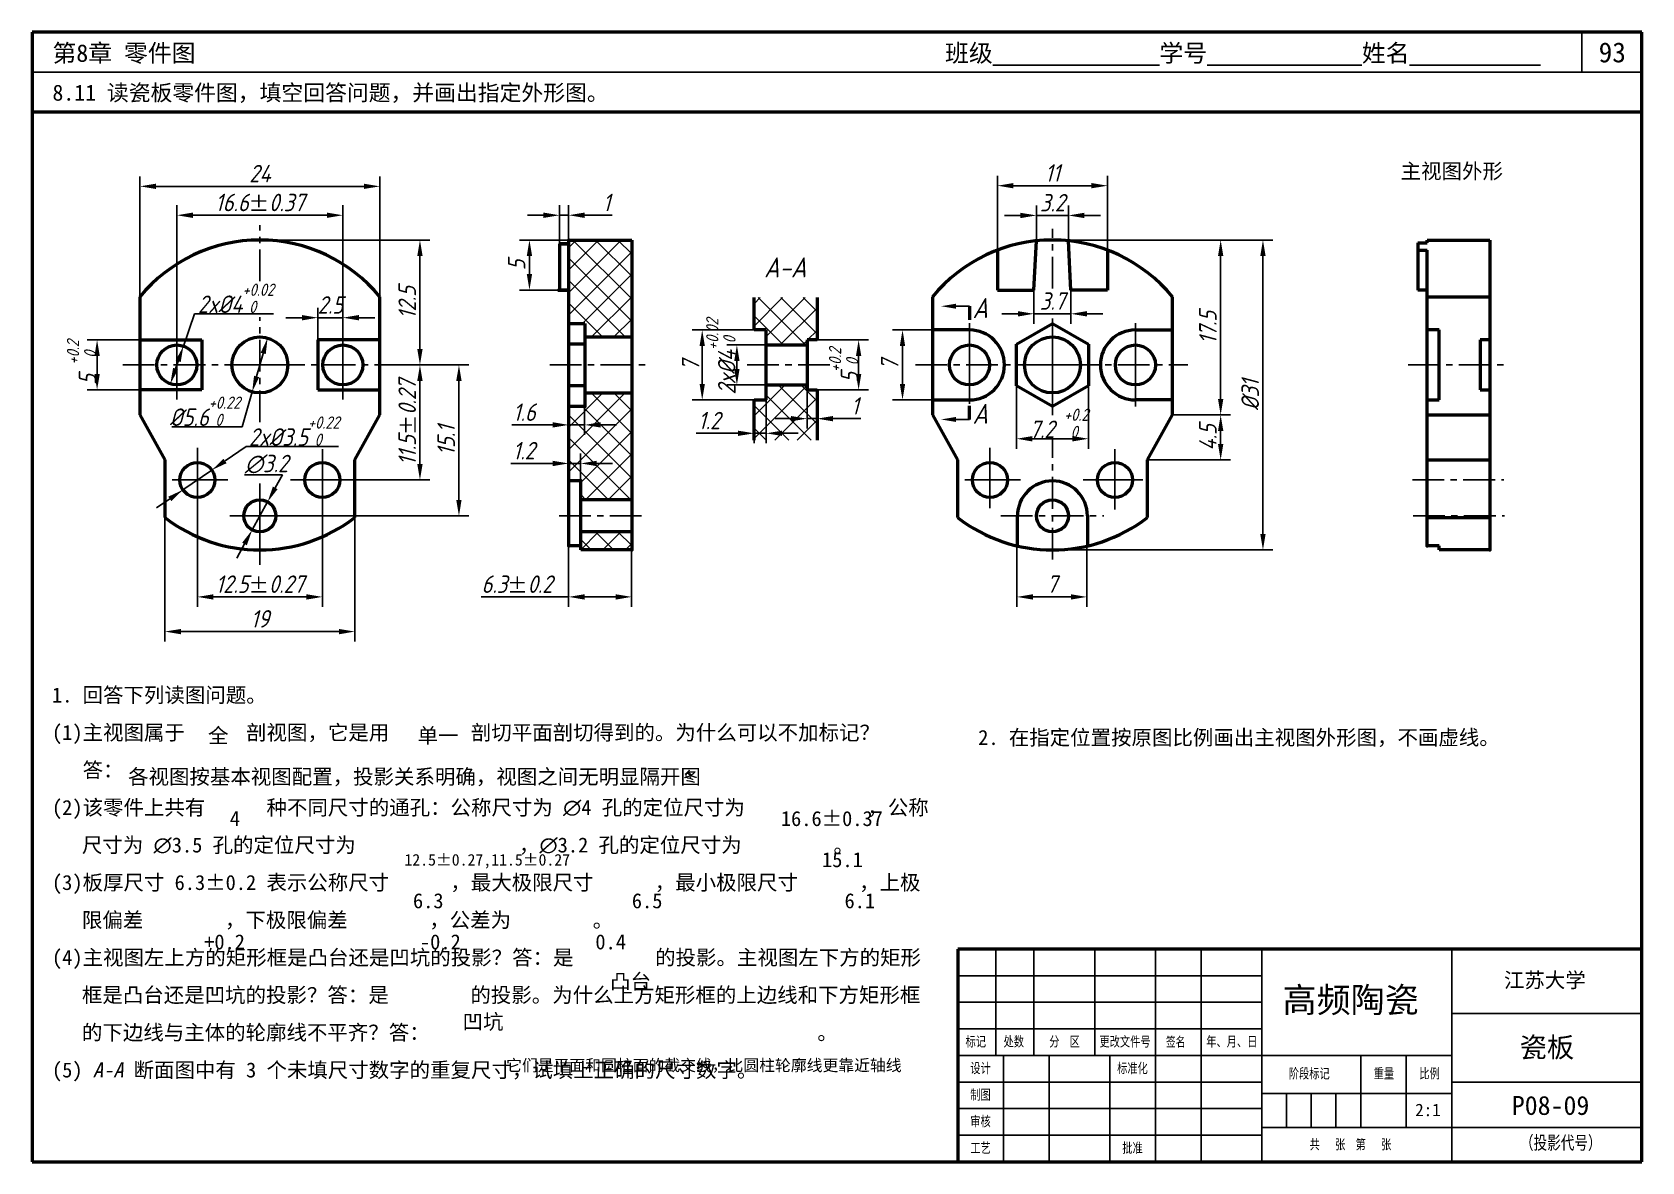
# Model space of a CAD drawing. Header units: millimetres. Extents: x 0 to 322, y 0 to 226.
import ezdxf

# ---------------------------------------------------------------- set-up
doc = ezdxf.new("R2010")
doc.units = ezdxf.units.MM
doc.header["$LTSCALE"] = 0.2
doc.linetypes.add('CENTER', pattern=[50.8, 31.75, -6.35, 6.35, -6.35])
for name, color, linetype in [('尺寸层', 7, 'Continuous'), ('点画线层', 7, 'CENTER'), ('答案', 1, 'Continuous'), ('细实线层', 7, 'Continuous')]:
    doc.layers.add(name, color=color, linetype=linetype)
doc.layers.add('粗实线层', color=7, linetype='Continuous', lineweight=50)
doc.styles.get("Standard").update_dxf_attribs({"font": 'gbeitc.shx', "height": 3.5, "bigfont": 'gbcbig.shx'})
doc.styles.add('宋体', font='SimSun.ttf', dxfattribs={"height": 3.5})
doc.dimstyles.new('ISO-25', dxfattribs={"dimtxt": 3.5, "dimasz": 3.2, "dimexe": 2, "dimexo": 0, "dimgap": 0.8, "dimtad": 1, "dimdsep": 46, "dimtxsty": 'Standard', "dimcen": 0, "dimclrd": 256, "dimclre": 256, "dimclrt": 256, "dimadec": 0, "dimazin": 0, "dimtfac": 1, "dimtmove": 0, "dimatfit": 3, "dimfxl": 0, "dimlwd": -1, "dimlwe": -1, "dimarcsym": 0})
doc.dimstyles.new('ISO-25$3', dxfattribs={"dimtxt": 3.5, "dimasz": 3.2, "dimexe": 2, "dimexo": 0, "dimgap": 0.8, "dimtad": 1, "dimtoh": 1, "dimdsep": 46, "dimtxsty": 'Standard', "dimcen": 0, "dimclrd": 256, "dimclre": 256, "dimclrt": 256, "dimadec": 0, "dimazin": 0, "dimtfac": 1, "dimtmove": 0, "dimatfit": 2, "dimfxl": 0, "dimlwd": -1, "dimlwe": -1, "dimarcsym": 0})

# ---------------------------------------------------------------- blocks, each defined once
blk = doc.blocks.new('*D1')
at = {"transparency": 16777216}
for p, q in [((196.99, 123.44), (196.99, 111.02)), ((210.99, 123.44), (210.99, 111.02)), ((200.19, 113.02), (207.79, 113.02))]:
    blk.add_line(p, q, dxfattribs=at)
for points in [[(200.19, 113.55), (200.19, 112.48), (196.99, 113.02)], [(207.79, 113.55), (207.79, 112.48), (210.99, 113.02)]]:
    blk.add_solid(points, dxfattribs=at)
at = {"layer": 'Defpoints', "color": 0, "transparency": 16777216}
for p in [(196.99, 123.44), (210.99, 123.44), (210.99, 113.02)]:
    blk.add_point(p, dxfattribs=at)
at = {"transparency": 16777216, "insert": (203.99, 115.57), "char_height": 3.5, "attachment_point": 5}
blk.add_mtext('7', dxfattribs=at)
blk = doc.blocks.new('*D2')
at = {"transparency": 16777216}
for p, q in [((196.9, 155.26), (196.9, 142.66)), ((211.3, 155.26), (211.3, 142.66)), ((200.1, 144.66), (208.1, 144.66))]:
    blk.add_line(p, q, dxfattribs=at)
for points in [[(200.1, 145.19), (200.1, 144.12), (196.9, 144.66)], [(208.1, 145.19), (208.1, 144.12), (211.3, 144.66)]]:
    blk.add_solid(points, dxfattribs=at)
at = {"layer": 'Defpoints', "color": 0, "transparency": 16777216}
for p in [(196.9, 155.26), (211.3, 155.26), (211.3, 144.66)]:
    blk.add_point(p, dxfattribs=at)
at = {"transparency": 16777216, "insert": (205.4, 147.75), "char_height": 3.5, "attachment_point": 5}
blk.add_mtext('7.2 {\\H0.7x;\\S+0.2^  0;}', dxfattribs=at)
blk = doc.blocks.new('*D3')
at = {"transparency": 16777216}
for p, q in [((200.4, 174.42), (200.4, 167.66)), ((207.8, 174.42), (207.8, 167.66)), ((197.2, 169.66), (194, 169.66)), ((200.4, 169.66), (207.8, 169.66)), ((211, 169.66), (214.2, 169.66))]:
    blk.add_line(p, q, dxfattribs=at)
for points in [[(197.2, 170.19), (197.2, 169.12), (200.4, 169.66)], [(211, 170.19), (211, 169.12), (207.8, 169.66)]]:
    blk.add_solid(points, dxfattribs=at)
at = {"layer": 'Defpoints', "color": 0, "transparency": 16777216}
for p in [(200.4, 174.42), (207.8, 174.42), (207.8, 169.66)]:
    blk.add_point(p, dxfattribs=at)
at = {"transparency": 16777216, "insert": (204.1, 172.21), "char_height": 3.5, "attachment_point": 5}
blk.add_mtext('3.7', dxfattribs=at)
blk = doc.blocks.new('*D4')
at = {"transparency": 16777216}
for p, q in [((193.1, 182.4), (193.1, 197.29)), ((215.1, 182.4), (215.1, 197.29)), ((196.3, 195.29), (211.9, 195.29))]:
    blk.add_line(p, q, dxfattribs=at)
for points in [[(196.3, 195.82), (196.3, 194.76), (193.1, 195.29)], [(211.9, 195.82), (211.9, 194.76), (215.1, 195.29)]]:
    blk.add_solid(points, dxfattribs=at)
at = {"layer": 'Defpoints', "color": 0, "transparency": 16777216}
for p in [(215.1, 195.29), (193.1, 182.4), (215.1, 182.4)]:
    blk.add_point(p, dxfattribs=at)
at = {"transparency": 16777216, "insert": (204.1, 197.84), "char_height": 3.5, "attachment_point": 5}
blk.add_mtext('11', dxfattribs=at)
blk = doc.blocks.new('*D5')
at = {"transparency": 16777216}
for p, q in [((26.55, 128.92), (26.55, 104.08)), ((64.55, 128.92), (64.55, 104.08)), ((29.75, 106.08), (61.35, 106.08))]:
    blk.add_line(p, q, dxfattribs=at)
for points in [[(29.75, 106.61), (29.75, 105.54), (26.55, 106.08)], [(61.35, 106.61), (61.35, 105.54), (64.55, 106.08)]]:
    blk.add_solid(points, dxfattribs=at)
at = {"layer": 'Defpoints', "color": 0, "transparency": 16777216}
for p in [(26.55, 128.92), (64.55, 128.92), (64.55, 106.08)]:
    blk.add_point(p, dxfattribs=at)
at = {"transparency": 16777216, "insert": (45.55, 108.63), "char_height": 3.5, "attachment_point": 5}
blk.add_mtext('19', dxfattribs=at)
blk = doc.blocks.new('*D6')
at = {"transparency": 16777216}
for p, q in [((33.05, 130.75), (33.05, 111.02)), ((58.05, 130.49), (58.05, 111.02)), ((36.25, 113.02), (54.85, 113.02))]:
    blk.add_line(p, q, dxfattribs=at)
for points in [[(36.25, 113.55), (36.25, 112.48), (33.05, 113.02)], [(54.85, 113.55), (54.85, 112.48), (58.05, 113.02)]]:
    blk.add_solid(points, dxfattribs=at)
at = {"layer": 'Defpoints', "color": 0, "transparency": 16777216}
for p in [(33.05, 130.75), (58.05, 130.49), (58.05, 113.02)]:
    blk.add_point(p, dxfattribs=at)
at = {"transparency": 16777216, "insert": (45.55, 115.57), "char_height": 3.5, "attachment_point": 5}
blk.add_mtext('12.5{\\Ftxt|c134;\\H0.85714x;%%P}0.27', dxfattribs=at)
blk = doc.blocks.new('*D7')
at = {"transparency": 16777216}
for p, q in [((21.55, 172.34), (21.55, 197.16)), ((69.55, 172.34), (69.55, 197.16)), ((24.75, 195.16), (66.35, 195.16))]:
    blk.add_line(p, q, dxfattribs=at)
for points in [[(24.75, 195.69), (24.75, 194.63), (21.55, 195.16)], [(66.35, 195.69), (66.35, 194.63), (69.55, 195.16)]]:
    blk.add_solid(points, dxfattribs=at)
at = {"layer": 'Defpoints', "color": 0, "transparency": 16777216}
for p in [(69.55, 195.16), (21.55, 172.34), (69.55, 172.34)]:
    blk.add_point(p, dxfattribs=at)
at = {"transparency": 16777216, "insert": (45.55, 197.71), "char_height": 3.5, "attachment_point": 5}
blk.add_mtext('24', dxfattribs=at)
blk = doc.blocks.new('*D8')
at = {"transparency": 16777216}
for p, q in [((28.95, 166.7), (28.95, 191.38)), ((62.15, 166.7), (62.15, 191.38)), ((32.15, 189.38), (58.95, 189.38))]:
    blk.add_line(p, q, dxfattribs=at)
for points in [[(32.15, 189.91), (32.15, 188.84), (28.95, 189.38)], [(58.95, 189.91), (58.95, 188.84), (62.15, 189.38)]]:
    blk.add_solid(points, dxfattribs=at)
at = {"layer": 'Defpoints', "color": 0, "transparency": 16777216}
for p in [(62.15, 189.38), (28.95, 166.7), (62.15, 166.7)]:
    blk.add_point(p, dxfattribs=at)
at = {"transparency": 16777216, "insert": (45.55, 191.93), "char_height": 3.5, "attachment_point": 5}
blk.add_mtext('16.6{\\Ftxt|c134;\\H0.85714x;%%P}0.37', dxfattribs=at)
blk = doc.blocks.new('*D9')
at = {"layer": 'Defpoints', "color": 0, "transparency": 16777216}
for p in [(45.55, 184.42), (77.57, 184.42), (72.61, 159.42)]:
    blk.add_point(p, dxfattribs=at)
at = {"layer": '尺寸层', "transparency": 16777216}
for p, q in [((45.55, 184.42), (79.57, 184.42)), ((77.57, 162.62), (77.57, 181.22)), ((72.61, 159.42), (79.57, 159.42))]:
    blk.add_line(p, q, dxfattribs=at)
for points in [[(77.03, 181.22), (78.1, 181.22), (77.57, 184.42)], [(77.03, 162.62), (78.1, 162.62), (77.57, 159.42)]]:
    blk.add_solid(points, dxfattribs=at)
at = {"layer": '尺寸层', "transparency": 16777216, "insert": (75.02, 171.92), "char_height": 3.5, "attachment_point": 5, "rotation": 90}
blk.add_mtext('12.5', dxfattribs=at)
blk = doc.blocks.new('*D10')
at = {"layer": 'Defpoints', "color": 0, "transparency": 16777216}
for p in [(72.61, 159.42), (63.64, 136.42), (77.57, 136.42)]:
    blk.add_point(p, dxfattribs=at)
at = {"layer": '尺寸层', "transparency": 16777216}
for p, q in [((72.61, 159.42), (79.57, 159.42)), ((77.57, 156.22), (77.57, 139.62)), ((63.64, 136.42), (79.57, 136.42))]:
    blk.add_line(p, q, dxfattribs=at)
for points in [[(77.03, 156.22), (78.1, 156.22), (77.57, 159.42)], [(77.03, 139.62), (78.1, 139.62), (77.57, 136.42)]]:
    blk.add_solid(points, dxfattribs=at)
at = {"layer": '尺寸层', "transparency": 16777216, "insert": (75.02, 147.92), "char_height": 3.5, "attachment_point": 5, "rotation": 90}
blk.add_mtext('11.5{\\Ftxt|c134;\\H0.85714x;%%P}0.27', dxfattribs=at)
blk = doc.blocks.new('*D11')
at = {"layer": 'Defpoints', "color": 0, "transparency": 16777216}
for p in [(72.61, 159.42), (52.12, 129.22), (85.37, 129.22)]:
    blk.add_point(p, dxfattribs=at)
at = {"layer": '尺寸层', "transparency": 16777216}
for p, q in [((72.61, 159.42), (87.37, 159.42)), ((85.37, 156.22), (85.37, 132.42)), ((52.12, 129.22), (87.37, 129.22))]:
    blk.add_line(p, q, dxfattribs=at)
for points in [[(84.83, 156.22), (85.9, 156.22), (85.37, 159.42)], [(84.83, 132.42), (85.9, 132.42), (85.37, 129.22)]]:
    blk.add_solid(points, dxfattribs=at)
at = {"layer": '尺寸层', "transparency": 16777216, "insert": (82.82, 144.32), "char_height": 3.5, "attachment_point": 5, "rotation": 90}
blk.add_mtext('15.1', dxfattribs=at)
blk = doc.blocks.new('*D12')
at = {"layer": 'Defpoints', "color": 0, "transparency": 16777216}
for p in [(12.98, 164.42), (21.55, 164.42), (21.55, 154.42)]:
    blk.add_point(p, dxfattribs=at)
at = {"layer": '尺寸层', "transparency": 16777216}
for p, q in [((21.55, 164.42), (10.98, 164.42)), ((12.98, 157.62), (12.98, 161.22)), ((21.55, 154.42), (10.98, 154.42))]:
    blk.add_line(p, q, dxfattribs=at)
for points in [[(12.45, 161.22), (13.52, 161.22), (12.98, 164.42)], [(12.45, 157.62), (13.52, 157.62), (12.98, 154.42)]]:
    blk.add_solid(points, dxfattribs=at)
at = {"layer": '尺寸层', "transparency": 16777216, "insert": (9.88, 159.91), "char_height": 3.5, "attachment_point": 5, "rotation": 90}
blk.add_mtext('5 {\\H0.7x;\\S+0.2^  0;}', dxfattribs=at)
blk = doc.blocks.new('*D13')
at = {"layer": 'Defpoints', "color": 0, "transparency": 16777216}
for p in [(57.15, 168.88), (57.15, 164.42), (62.15, 166.7)]:
    blk.add_point(p, dxfattribs=at)
at = {"layer": '尺寸层', "transparency": 16777216}
for p, q in [((57.15, 164.42), (57.15, 170.88)), ((62.15, 166.7), (62.15, 170.88)), ((53.95, 168.88), (50.75, 168.88)), ((62.15, 168.88), (57.15, 168.88)), ((65.35, 168.88), (68.55, 168.88))]:
    blk.add_line(p, q, dxfattribs=at)
for points in [[(53.95, 169.41), (53.95, 168.34), (57.15, 168.88)], [(65.35, 169.41), (65.35, 168.34), (62.15, 168.88)]]:
    blk.add_solid(points, dxfattribs=at)
at = {"layer": '尺寸层', "transparency": 16777216, "insert": (59.65, 171.43), "char_height": 3.5, "attachment_point": 5}
blk.add_mtext('2.5', dxfattribs=at)
blk = doc.blocks.new('*D14')
at = {"layer": 'Defpoints', "color": 0, "transparency": 16777216}
for p in [(30.25, 163.2), (27.64, 155.64)]:
    blk.add_point(p, dxfattribs=at)
at = {"layer": '尺寸层', "transparency": 16777216}
for p, q in [((30.25, 163.2), (32.48, 169.66)), ((32.48, 169.66), (48.25, 169.66)), ((28.69, 158.66), (29.21, 160.18))]:
    blk.add_line(p, q, dxfattribs=at)
for points in [[(28.71, 160.35), (29.71, 160), (30.25, 163.2)], [(28.18, 158.84), (29.19, 158.49), (27.64, 155.64)]]:
    blk.add_solid(points, dxfattribs=at)
at = {"layer": '尺寸层', "transparency": 16777216, "insert": (40.77, 172.76), "char_height": 3.5, "attachment_point": 5}
blk.add_mtext('2x%%C4{\\H0.7x;\\S+0.02^  0;}', dxfattribs=at)
blk = doc.blocks.new('*D15')
at = {"layer": 'Defpoints', "color": 0, "transparency": 16777216}
for p in [(47.09, 164.8), (44.01, 154.04)]:
    blk.add_point(p, dxfattribs=at)
at = {"layer": '尺寸层', "transparency": 16777216}
for p, q in [((46.21, 161.73), (44.89, 157.11)), ((44.01, 154.04), (42.01, 147.07)), ((42.01, 147.07), (27.92, 147.07))]:
    blk.add_line(p, q, dxfattribs=at)
for points in [[(45.7, 161.87), (46.72, 161.58), (47.09, 164.8)], [(44.38, 157.26), (45.4, 156.97), (44.01, 154.04)]]:
    blk.add_solid(points, dxfattribs=at)
at = {"layer": '尺寸层', "transparency": 16777216, "insert": (34.56, 150.16), "char_height": 3.5, "attachment_point": 5}
blk.add_mtext('%%C5.6{\\H0.7x;\\S+0.22^  0;}', dxfattribs=at)
blk = doc.blocks.new('*D16')
at = {"layer": 'Defpoints', "color": 0, "transparency": 16777216}
for p in [(35.94, 138.4), (30.16, 134.44)]:
    blk.add_point(p, dxfattribs=at)
at = {"layer": '尺寸层', "transparency": 16777216}
for p, q in [((38.58, 140.21), (42.79, 143.09)), ((42.79, 143.09), (61.26, 143.09)), ((30.16, 134.44), (35.94, 138.4)), ((27.52, 132.63), (24.88, 130.83))]:
    blk.add_line(p, q, dxfattribs=at)
for points in [[(38.28, 140.65), (38.88, 139.77), (35.94, 138.4)], [(27.22, 133.07), (27.82, 132.19), (30.16, 134.44)]]:
    blk.add_solid(points, dxfattribs=at)
at = {"layer": '尺寸层', "transparency": 16777216, "insert": (52.42, 146.19), "char_height": 3.5, "attachment_point": 5}
blk.add_mtext('2x%%C3.5{\\H0.7x;\\S+0.22^  0;}', dxfattribs=at)
blk = doc.blocks.new('*D17')
at = {"layer": 'Defpoints', "color": 0, "transparency": 16777216}
for p in [(107.32, 189.38), (105.48, 183.65), (107.32, 184.42)]:
    blk.add_point(p, dxfattribs=at)
at = {"layer": '细实线层', "transparency": 16777216}
for p, q in [((105.48, 183.65), (105.48, 191.38)), ((107.32, 184.42), (107.32, 191.38)), ((102.28, 189.38), (99.08, 189.38)), ((105.48, 189.38), (107.32, 189.38)), ((110.52, 189.38), (116.05, 189.38))]:
    blk.add_line(p, q, dxfattribs=at)
for points in [[(102.28, 189.91), (102.28, 188.84), (105.48, 189.38)], [(110.52, 189.91), (110.52, 188.84), (107.32, 189.38)]]:
    blk.add_solid(points, dxfattribs=at)
at = {"layer": '细实线层', "transparency": 16777216, "insert": (114.89, 191.93), "char_height": 3.5, "attachment_point": 5}
blk.add_mtext('1', dxfattribs=at)
blk = doc.blocks.new('*D18')
at = {"layer": 'Defpoints', "color": 0, "transparency": 16777216}
for p in [(99.47, 184.42), (107.32, 184.42), (105.32, 174.42)]:
    blk.add_point(p, dxfattribs=at)
at = {"layer": '细实线层', "transparency": 16777216}
for p, q in [((107.32, 184.42), (97.47, 184.42)), ((99.47, 177.62), (99.47, 181.22)), ((105.32, 174.42), (97.47, 174.42))]:
    blk.add_line(p, q, dxfattribs=at)
for points in [[(98.94, 181.22), (100.01, 181.22), (99.47, 184.42)], [(98.94, 177.62), (100.01, 177.62), (99.47, 174.42)]]:
    blk.add_solid(points, dxfattribs=at)
at = {"layer": '细实线层', "transparency": 16777216, "insert": (96.92, 179.42), "char_height": 3.5, "attachment_point": 5, "rotation": 90}
blk.add_mtext('5', dxfattribs=at)
blk = doc.blocks.new('*D19')
at = {"layer": 'Defpoints', "color": 0, "transparency": 16777216}
for p in [(107.32, 151.11), (110.52, 151.11), (107.32, 147.43)]:
    blk.add_point(p, dxfattribs=at)
at = {"layer": '细实线层', "transparency": 16777216}
for p, q in [((107.32, 151.11), (107.32, 145.43)), ((110.52, 151.11), (110.52, 145.43)), ((104.12, 147.43), (95.97, 147.43)), ((110.52, 147.43), (107.32, 147.43)), ((113.72, 147.43), (116.92, 147.43))]:
    blk.add_line(p, q, dxfattribs=at)
for points in [[(104.12, 147.97), (104.12, 146.9), (107.32, 147.43)], [(113.72, 147.97), (113.72, 146.9), (110.52, 147.43)]]:
    blk.add_solid(points, dxfattribs=at)
at = {"layer": '细实线层', "transparency": 16777216, "insert": (98.45, 149.98), "char_height": 3.5, "attachment_point": 5}
blk.add_mtext('1.6', dxfattribs=at)
blk = doc.blocks.new('*D20')
at = {"layer": 'Defpoints', "color": 0, "transparency": 16777216}
for p in [(107.32, 139.72), (107.32, 136.22), (109.72, 136.22)]:
    blk.add_point(p, dxfattribs=at)
at = {"layer": '细实线层', "transparency": 16777216}
for p, q in [((107.32, 136.22), (107.32, 141.72)), ((109.72, 136.22), (109.72, 141.72)), ((104.12, 139.72), (95.75, 139.72)), ((109.72, 139.72), (107.32, 139.72)), ((112.92, 139.72), (116.12, 139.72))]:
    blk.add_line(p, q, dxfattribs=at)
for points in [[(104.12, 140.25), (104.12, 139.18), (107.32, 139.72)], [(112.92, 140.25), (112.92, 139.18), (109.72, 139.72)]]:
    blk.add_solid(points, dxfattribs=at)
at = {"layer": '细实线层', "transparency": 16777216, "insert": (98.34, 142.27), "char_height": 3.5, "attachment_point": 5}
blk.add_mtext('1.2', dxfattribs=at)
blk = doc.blocks.new('*D21')
at = {"layer": 'Defpoints', "color": 0, "transparency": 16777216}
for p in [(107.32, 123.22), (119.92, 122.42), (119.92, 113.02)]:
    blk.add_point(p, dxfattribs=at)
at = {"layer": '细实线层', "transparency": 16777216}
for p, q in [((107.32, 123.22), (107.32, 111.02)), ((119.92, 122.42), (119.92, 111.02)), ((107.32, 113.02), (89.83, 113.02)), ((116.72, 113.02), (110.52, 113.02))]:
    blk.add_line(p, q, dxfattribs=at)
for points in [[(110.52, 113.55), (110.52, 112.48), (107.32, 113.02)], [(116.72, 113.55), (116.72, 112.48), (119.92, 113.02)]]:
    blk.add_solid(points, dxfattribs=at)
at = {"layer": '细实线层', "transparency": 16777216, "insert": (96.97, 115.57), "char_height": 3.5, "attachment_point": 5}
blk.add_mtext('6.3{\\Ftxt|c134;\\H0.85714x;%%P}0.2', dxfattribs=at)
blk = doc.blocks.new('*D22')
at = {"layer": 'Defpoints', "color": 0, "transparency": 16777216}
for p in [(155.01, 154.42), (157.01, 154.42), (157.01, 148.68)]:
    blk.add_point(p, dxfattribs=at)
at = {"layer": '尺寸层', "transparency": 16777216}
for p, q in [((155.01, 154.42), (155.01, 146.68)), ((157.01, 154.42), (157.01, 146.68)), ((151.81, 148.68), (148.61, 148.68)), ((155.01, 148.68), (157.01, 148.68)), ((160.21, 148.68), (165.74, 148.68))]:
    blk.add_line(p, q, dxfattribs=at)
for points in [[(151.81, 149.21), (151.81, 148.14), (155.01, 148.68)], [(160.21, 149.21), (160.21, 148.14), (157.01, 148.68)]]:
    blk.add_solid(points, dxfattribs=at)
at = {"layer": '尺寸层', "transparency": 16777216, "insert": (164.58, 151.23), "char_height": 3.5, "attachment_point": 5}
blk.add_mtext('1', dxfattribs=at)
blk = doc.blocks.new('*D23')
at = {"layer": 'Defpoints', "color": 0, "transparency": 16777216}
for p in [(144.41, 152.42), (146.81, 152.42), (144.41, 145.75)]:
    blk.add_point(p, dxfattribs=at)
at = {"layer": '尺寸层', "transparency": 16777216}
for p, q in [((144.41, 152.42), (144.41, 143.75)), ((146.81, 152.42), (146.81, 143.75)), ((141.21, 145.75), (132.84, 145.75)), ((146.81, 145.75), (144.41, 145.75)), ((150.01, 145.75), (153.21, 145.75))]:
    blk.add_line(p, q, dxfattribs=at)
for points in [[(141.21, 146.28), (141.21, 145.22), (144.41, 145.75)], [(150.01, 146.28), (150.01, 145.22), (146.81, 145.75)]]:
    blk.add_solid(points, dxfattribs=at)
at = {"layer": '尺寸层', "transparency": 16777216, "insert": (135.43, 148.3), "char_height": 3.5, "attachment_point": 5}
blk.add_mtext('1.2', dxfattribs=at)
blk = doc.blocks.new('*D24')
at = {"layer": 'Defpoints', "color": 0, "transparency": 16777216}
for p in [(174.11, 166.42), (180.1, 166.42), (180.1, 152.42)]:
    blk.add_point(p, dxfattribs=at)
at = {"layer": '尺寸层', "transparency": 16777216}
for p, q in [((180.1, 166.42), (172.11, 166.42)), ((174.11, 155.62), (174.11, 163.22)), ((180.1, 152.42), (172.11, 152.42))]:
    blk.add_line(p, q, dxfattribs=at)
for points in [[(173.57, 163.22), (174.64, 163.22), (174.11, 166.42)], [(173.57, 155.62), (174.64, 155.62), (174.11, 152.42)]]:
    blk.add_solid(points, dxfattribs=at)
at = {"layer": '尺寸层', "transparency": 16777216, "insert": (171.56, 159.42), "char_height": 3.5, "attachment_point": 5, "rotation": 90}
blk.add_mtext('7', dxfattribs=at)
blk = doc.blocks.new('*D25')
at = {"layer": 'Defpoints', "color": 0, "transparency": 16777216}
for p in [(207.3, 189.34), (200.9, 184.25), (207.3, 184.25)]:
    blk.add_point(p, dxfattribs=at)
at = {"layer": '尺寸层', "transparency": 16777216}
for p, q in [((200.9, 184.25), (200.9, 191.34)), ((207.3, 184.25), (207.3, 191.34)), ((197.7, 189.34), (194.5, 189.34)), ((200.9, 189.34), (207.3, 189.34)), ((210.5, 189.34), (213.7, 189.34))]:
    blk.add_line(p, q, dxfattribs=at)
for points in [[(197.7, 189.87), (197.7, 188.8), (200.9, 189.34)], [(210.5, 189.87), (210.5, 188.8), (207.3, 189.34)]]:
    blk.add_solid(points, dxfattribs=at)
at = {"layer": '尺寸层', "transparency": 16777216, "insert": (204.1, 191.89), "char_height": 3.5, "attachment_point": 5}
blk.add_mtext('3.2', dxfattribs=at)
blk = doc.blocks.new('*D26')
at = {"layer": 'Defpoints', "color": 0, "transparency": 16777216}
for p in [(204.1, 184.42), (237.75, 184.42), (228.1, 149.42)]:
    blk.add_point(p, dxfattribs=at)
at = {"layer": '尺寸层', "transparency": 16777216}
for p, q in [((204.1, 184.42), (239.75, 184.42)), ((237.75, 152.62), (237.75, 181.22)), ((228.1, 149.42), (239.75, 149.42))]:
    blk.add_line(p, q, dxfattribs=at)
for points in [[(237.22, 181.22), (238.29, 181.22), (237.75, 184.42)], [(237.22, 152.62), (238.29, 152.62), (237.75, 149.42)]]:
    blk.add_solid(points, dxfattribs=at)
at = {"layer": '尺寸层', "transparency": 16777216, "insert": (235.2, 166.92), "char_height": 3.5, "attachment_point": 5, "rotation": 90}
blk.add_mtext('17.5', dxfattribs=at)
blk = doc.blocks.new('*D27')
at = {"layer": 'Defpoints', "color": 0, "transparency": 16777216}
for p in [(228.1, 149.42), (223.1, 140.42), (237.75, 140.42)]:
    blk.add_point(p, dxfattribs=at)
at = {"layer": '尺寸层', "transparency": 16777216}
for p, q in [((228.1, 149.42), (239.75, 149.42)), ((237.75, 146.22), (237.75, 143.62)), ((223.1, 140.42), (239.75, 140.42))]:
    blk.add_line(p, q, dxfattribs=at)
for points in [[(237.22, 146.22), (238.29, 146.22), (237.75, 149.42)], [(237.22, 143.62), (238.29, 143.62), (237.75, 140.42)]]:
    blk.add_solid(points, dxfattribs=at)
at = {"layer": '尺寸层', "transparency": 16777216, "insert": (235.2, 144.92), "char_height": 3.5, "attachment_point": 5, "rotation": 90}
blk.add_mtext('4.5', dxfattribs=at)
blk = doc.blocks.new('*D28')
at = {"layer": 'Defpoints', "color": 0, "transparency": 16777216}
for p in [(204.1, 184.42), (246.21, 184.42), (204.1, 122.42)]:
    blk.add_point(p, dxfattribs=at)
at = {"layer": '尺寸层', "transparency": 16777216}
for p, q in [((204.1, 184.42), (248.21, 184.42)), ((246.21, 125.62), (246.21, 181.22)), ((204.1, 122.42), (248.21, 122.42))]:
    blk.add_line(p, q, dxfattribs=at)
for points in [[(245.67, 181.22), (246.74, 181.22), (246.21, 184.42)], [(245.67, 125.62), (246.74, 125.62), (246.21, 122.42)]]:
    blk.add_solid(points, dxfattribs=at)
at = {"layer": '尺寸层', "transparency": 16777216, "insert": (243.66, 153.42), "char_height": 3.5, "attachment_point": 5, "rotation": 90}
blk.add_mtext('%%C31', dxfattribs=at)
blk = doc.blocks.new('*D29')
at = {"transparency": 16777216}
for p, q in [((146.81, 163.42), (138.97, 163.42)), ((140.97, 158.62), (140.97, 160.22)), ((146.81, 155.42), (138.97, 155.42))]:
    blk.add_line(p, q, dxfattribs=at)
for points in [[(140.44, 160.22), (141.51, 160.22), (140.97, 163.42)], [(140.44, 158.62), (141.51, 158.62), (140.97, 155.42)]]:
    blk.add_solid(points, dxfattribs=at)
at = {"layer": 'Defpoints', "color": 0, "transparency": 16777216}
for p in [(140.97, 163.42), (146.81, 163.42), (146.81, 155.42)]:
    blk.add_point(p, dxfattribs=at)
blk = doc.blocks.new('*D30')
at = {"transparency": 16777216}
for p, q in [((144.41, 166.42), (132.04, 166.42)), ((134.04, 155.62), (134.04, 163.22)), ((144.41, 152.42), (132.04, 152.42))]:
    blk.add_line(p, q, dxfattribs=at)
for points in [[(133.51, 163.22), (134.57, 163.22), (134.04, 166.42)], [(133.51, 155.62), (134.57, 155.62), (134.04, 152.42)]]:
    blk.add_solid(points, dxfattribs=at)
at = {"layer": 'Defpoints', "color": 0, "transparency": 16777216}
for p in [(134.04, 166.42), (144.41, 166.42), (144.41, 152.42)]:
    blk.add_point(p, dxfattribs=at)
blk = doc.blocks.new('*D31')
at = {"transparency": 16777216}
for p, q in [((157.01, 164.42), (167.32, 164.42)), ((165.32, 161.22), (165.32, 157.62)), ((157.01, 154.42), (167.32, 154.42))]:
    blk.add_line(p, q, dxfattribs=at)
for points in [[(164.79, 161.22), (165.86, 161.22), (165.32, 164.42)], [(164.79, 157.62), (165.86, 157.62), (165.32, 154.42)]]:
    blk.add_solid(points, dxfattribs=at)
at = {"layer": 'Defpoints', "color": 0, "transparency": 16777216}
for p in [(157.01, 164.42), (157.01, 154.42), (165.32, 154.42)]:
    blk.add_point(p, dxfattribs=at)

msp = doc.modelspace()

# ---------------------------------------------------------------- hatches: boundary and pattern name
at = {"layer": '细实线层'}
h = msp.add_hatch(dxfattribs=at)
h.set_pattern_fill('ANSI37', color=256, style=0)
h.set_pattern_definition([(45, (5.226, 0), (-2.245064, 2.245064), []), (135, (5.226, 0), (-2.245064, -2.245064), [])])
h.paths.add_polyline_path([(119.924, 184.42), (107.324, 184.42), (107.324, 167.733), (110.524, 167.733), (110.524, 165.02), (119.924, 165.02)])
h.paths.add_polyline_path([(119.924, 153.82), (110.524, 153.82), (110.524, 151.106), (107.324, 151.106), (107.324, 136.22), (109.724, 136.22), (109.724, 132.42), (119.924, 132.42)])
h.paths.add_polyline_path([(119.924, 126.02), (109.724, 126.02), (109.724, 122.42), (119.924, 122.42)])
h = msp.add_hatch(dxfattribs=at)
h.set_pattern_fill('ANSI37', color=256, style=0)
h.set_pattern_definition([(45, (42.17, 73.917), (-2.245064, 2.245064), []), (135, (42.17, 73.917), (-2.245064, -2.245064), [])])
h.paths.add_polyline_path([(157.012, 172.892), (144.412, 172.892), (144.412, 166.42), (146.812, 166.42), (146.812, 163.42), (155.012, 163.42), (155.012, 164.42), (157.012, 164.42)])
h.paths.add_polyline_path([(157.012, 154.42), (155.012, 154.42), (155.012, 155.42), (146.812, 155.42), (146.812, 152.42), (144.412, 152.42), (144.412, 144.361), (157.012, 144.361)])

# ---------------------------------------------------------------- linework, layer by layer
at = {"lineweight": 50}
for p, q in [((322, 226), (0, 226)), ((0, 226), (0, 0)), ((322, 0), (322, 226)), ((322, 210), (0, 210)), ((322, 42.56), (185.2, 42.56)), ((185.2, 42.56), (185.2, 0)), ((0, 0), (322, 0))]:
    msp.add_line(p, q, dxfattribs=at)
for p, q in [((310, 218), (310, 226)), ((322, 218), (0, 218)), ((192.8, 42.56), (192.8, 21.28)), ((200.4, 42.56), (200.4, 21.28)), ((212.56, 42.56), (212.56, 21.28)), ((224.72, 42.56), (224.72, 0)), ((233.84, 42.56), (233.84, 0)), ((246, 42.56), (246, 0)), ((284, 42.56), (284, 0)), ((185.2, 37.24), (246, 37.24)), ((185.2, 31.92), (246, 31.92)), ((284, 29.64), (322, 29.64)), ((185.2, 26.6), (246, 26.6)), ((185.2, 21.28), (284, 21.28)), ((194.32, 21.28), (194.32, 0)), ((203.44, 21.28), (203.44, 0)), ((215.6, 21.28), (215.6, 0)), ((265.76, 21.28), (265.76, 6.84)), ((274.88, 21.28), (274.88, 6.84)), ((185.2, 15.96), (246, 15.96)), ((246, 13.68), (284, 13.68)), ((250.94, 13.68), (250.94, 6.84)), ((255.88, 13.68), (255.88, 6.84)), ((260.82, 13.68), (260.82, 6.84)), ((284, 15.96), (322, 15.96)), ((185.2, 10.64), (246, 10.64)), ((246, 6.84), (322, 6.84)), ((284, 6.84), (292.172, 6.84)), ((284, 6.84), (292.172, 6.84)), ((185.2, 5.32), (246, 5.32))]:
    msp.add_line(p, q)
at = {"color": 0, "linetype": 'ByBlock'}
msp.add_line((62.149, 166.701), (62.149, 169.83), dxfattribs=at)
at = {"layer": 'Defpoints', "color": 0, "linetype": 'ByBlock'}
for p in [(45.549, 184.42), (200.897, 184.254), (204.097, 184.42), (204.097, 184.42), (207.297, 184.254), (57.149, 164.42), (62.149, 166.701), (180.097, 166.42), (30.497, 163.108), (72.606, 159.42), (72.606, 159.42), (72.606, 159.42), (27.4, 155.732), (180.097, 152.42), (228.097, 149.42), (228.097, 149.42), (35.718, 138.683), (223.097, 140.42), (63.637, 136.42), (30.379, 134.157), (47.177, 131.974), (52.116, 129.22), (43.92, 126.465)]:
    msp.add_point(p, dxfattribs=at)
at = {"layer": '尺寸层'}
for p, q in [((42.488, 137.459), (50.061, 137.459)), ((48.623, 134.833), (50.061, 137.459)), ((44.011, 126.413), (47.086, 132.026)), ((42.474, 123.606), (40.937, 120.8))]:
    msp.add_line(p, q, dxfattribs=at)
for points in [[(48.155, 135.089), (49.091, 134.577), (47.086, 132.026)], [(42.007, 123.863), (42.942, 123.35), (44.011, 126.413)]]:
    msp.add_solid(points, dxfattribs=at)
at = {"layer": '点画线层'}
for p, q in [((45.549, 176.19), (45.549, 187.42)), ((204.097, 174.688), (204.097, 186.666)), ((45.549, 147.952), (45.549, 168.979)), ((18.134, 159.42), (43.563, 159.42)), ((43.563, 159.42), (48.183, 159.42)), ((48.183, 159.42), (72.606, 159.42)), ((103.546, 159.42), (123.844, 159.42)), ((143.042, 159.42), (160.208, 159.42)), ((176.682, 159.42), (201.908, 159.42)), ((201.908, 159.42), (207.034, 159.42)), ((207.034, 159.42), (231.154, 159.42)), ((204.097, 120.501), (204.097, 144.743)), ((105.389, 129.22), (122.094, 129.22)), ((193.78, 129.22), (214.411, 129.22))]:
    msp.add_line(p, q, dxfattribs=at)
at = {"layer": '答案', "lineweight": 50}
for p, q in [((277.186, 183.887), (279.031, 183.887)), ((277.186, 183.887), (277.186, 174.42)), ((279.031, 184.42), (291.631, 184.42)), ((279.031, 183.887), (279.031, 184.42)), ((291.631, 184.42), (291.631, 122.42)), ((277.186, 182.402), (279.031, 182.402)), ((279.031, 123.22), (279.031, 182.402)), ((279.031, 174.42), (277.186, 174.42)), ((279.031, 173.041), (291.631, 173.041)), ((281.431, 166.42), (279.031, 166.42)), ((281.431, 152.42), (281.431, 166.42)), ((291.631, 164.42), (289.631, 164.42)), ((289.631, 164.42), (289.631, 154.42)), ((279.031, 152.42), (281.431, 152.42)), ((289.631, 154.42), (291.631, 154.42)), ((279.031, 149.42), (291.631, 149.42)), ((279.031, 140.42), (291.631, 140.42)), ((279.031, 128.925), (291.631, 128.925)), ((281.431, 123.22), (279.031, 123.22)), ((281.431, 122.42), (281.431, 123.22)), ((291.631, 122.42), (281.431, 122.42))]:
    msp.add_line(p, q, dxfattribs=at)
at = {"layer": '答案', "linetype": 'CENTER'}
for p, q in [((275.253, 159.42), (295.551, 159.42)), ((276.123, 136.42), (294.368, 136.42)), ((276.269, 129.22), (294.514, 129.22))]:
    msp.add_line(p, q, dxfattribs=at)
at = {"layer": '答案', "color": 0, "linetype": 'ByBlock', "lineweight": 50}
for p in [(279.031, 123.22), (291.631, 122.42)]:
    msp.add_point(p, dxfattribs=at)
at = {"layer": '粗实线层'}
for p, q in [((107.361, 183.652), (105.479, 183.652)), ((105.479, 183.652), (105.479, 174.401)), ((105.479, 183.652), (107.286, 183.652)), ((107.324, 123.22), (107.324, 184.42)), ((107.324, 184.42), (119.924, 184.42)), ((119.924, 184.42), (119.924, 122.42)), ((200.397, 174.42), (200.897, 184.254)), ((207.797, 174.42), (207.297, 184.254)), ((193.097, 182.402), (193.097, 174.42)), ((215.097, 182.402), (215.097, 174.42)), ((107.324, 174.42), (105.324, 174.42)), ((105.479, 174.401), (107.361, 174.401)), ((193.097, 174.42), (200.397, 174.42)), ((215.097, 174.42), (207.797, 174.42)), ((21.549, 173.041), (21.549, 149.42)), ((69.549, 149.42), (69.549, 173.041)), ((144.412, 166.42), (144.412, 172.892)), ((157.012, 172.892), (157.012, 164.42)), ((180.097, 173.041), (180.097, 149.42)), ((187.491, 171.174), (187.491, 168.432)), ((228.097, 149.42), (228.097, 173.041)), ((107.324, 167.733), (110.524, 167.733)), ((110.524, 167.733), (110.524, 151.106)), ((196.897, 163.577), (204.097, 167.733)), ((204.097, 167.733), (211.297, 163.577)), ((21.549, 164.42), (33.949, 164.42)), ((33.949, 164.42), (33.949, 154.42)), ((69.549, 164.42), (57.149, 164.42)), ((57.149, 164.42), (57.149, 154.42)), ((110.524, 165.02), (119.924, 165.02)), ((146.812, 166.42), (144.412, 166.42)), ((146.812, 152.42), (146.812, 166.42)), ((157.012, 164.42), (155.012, 164.42)), ((155.012, 164.42), (155.012, 154.42)), ((187.497, 166.42), (180.097, 166.42)), ((220.697, 166.42), (228.097, 166.42)), ((110.524, 163.577), (107.324, 163.577)), ((146.812, 163.42), (155.012, 163.42)), ((196.897, 155.263), (196.897, 163.577)), ((211.297, 163.577), (211.297, 155.263)), ((110.524, 155.263), (107.324, 155.263)), ((146.812, 155.42), (155.012, 155.42)), ((204.097, 151.106), (196.897, 155.263)), ((211.297, 155.263), (204.097, 151.106)), ((33.949, 154.42), (21.549, 154.42)), ((57.149, 154.42), (69.549, 154.42)), ((110.524, 153.82), (119.924, 153.82)), ((144.412, 144.361), (144.412, 152.42)), ((144.412, 152.42), (146.812, 152.42)), ((155.012, 154.42), (157.012, 154.42)), ((157.012, 154.42), (157.012, 144.361)), ((180.097, 152.42), (187.497, 152.42)), ((228.097, 152.42), (220.697, 152.42)), ((21.549, 149.42), (26.549, 140.42)), ((64.549, 140.42), (69.549, 149.42)), ((110.524, 151.106), (107.324, 151.106)), ((180.097, 149.42), (185.097, 140.42)), ((187.491, 148.52), (187.491, 151.262)), ((223.097, 140.42), (228.097, 149.42)), ((26.549, 140.42), (26.549, 128.925)), ((64.549, 128.925), (64.549, 140.42)), ((185.097, 140.42), (185.097, 128.925)), ((223.097, 128.925), (223.097, 140.42)), ((109.724, 136.22), (107.324, 136.22)), ((109.724, 122.42), (109.724, 136.22)), ((119.924, 132.42), (109.724, 132.42)), ((197.097, 123.22), (197.097, 129.22)), ((211.097, 129.22), (211.097, 123.22)), ((119.924, 126.02), (109.724, 126.02)), ((109.724, 123.22), (107.324, 123.22)), ((119.924, 122.42), (109.724, 122.42))]:
    msp.add_line(p, q, dxfattribs=at)
for centre, radius in [((45.549, 159.42), 5.6), ((204.097, 159.42), 5.6), ((28.949, 159.42), 4), ((62.149, 159.42), 4), ((187.497, 159.42), 4), ((220.697, 159.42), 4), ((33.049, 136.42), 3.5), ((58.049, 136.42), 3.5), ((191.597, 136.42), 3.5), ((216.597, 136.42), 3.5), ((45.549, 129.22), 3.2), ((204.097, 129.22), 3.2)]:
    msp.add_circle(centre, radius, dxfattribs=at)
for centre, radius, start, end in [((45.549, 153.42), 31, 39.26803, 140.73197), ((204.097, 153.42), 31, 39.26803, 140.73197), ((187.497, 159.42), 7, 270, 90), ((220.697, 159.42), 7, 90, 270), ((204.097, 129.22), 7, 0, 180), ((45.549, 153.42), 31, 232.20028, 307.79972), ((204.097, 153.42), 31, 232.20028, 307.79972)]:
    msp.add_arc(centre, radius, start, end, dxfattribs=at)
at = {"layer": '粗实线层', "color": 0, "linetype": 'ByBlock'}
for p in [(107.324, 184.42), (105.324, 174.42), (110.524, 151.106), (109.724, 136.22), (107.324, 123.22), (119.924, 122.42)]:
    msp.add_point(p, dxfattribs=at)
at = {"layer": '细实线层'}
for p, q in [((184.298, 171.174), (187.491, 171.174)), ((187.497, 151.662), (187.497, 167.754)), ((204.097, 149.39), (204.097, 168.699)), ((220.697, 151.085), (220.697, 167.754)), ((28.949, 152.532), (28.949, 166.701)), ((62.149, 152.532), (62.149, 166.701)), ((184.298, 148.52), (187.491, 148.52)), ((33.049, 130.755), (33.049, 142.824)), ((58.049, 130.492), (58.049, 142.562)), ((191.597, 130.755), (191.597, 142.824)), ((216.597, 130.492), (216.597, 142.562)), ((27.992, 136.42), (39.167, 136.42)), ((45.549, 119.42), (45.549, 135.682)), ((51.691, 136.42), (63.637, 136.42)), ((186.54, 136.42), (197.716, 136.42)), ((210.24, 136.42), (222.186, 136.42))]:
    msp.add_line(p, q, dxfattribs=at)
at = {"layer": '细实线层', "ltscale": 0.5}
msp.add_line((39.507, 129.22), (52.116, 129.22), dxfattribs=at)
at = {"layer": '细实线层'}
for points in [[(184.798, 170.674), (181.798, 171.174), (184.798, 171.674)], [(184.798, 149.02), (181.798, 148.52), (184.798, 148.02)]]:
    msp.add_solid(points, dxfattribs=at)

# ---------------------------------------------------------------- texts
at = {"style": '宋体'}
for s, height, p in [('第8章 零件图', 3.5, (4.054, 220.072)), ('班级%%U              %%U学号%%U             %%U姓名%%U           ', 3.5, (182.613, 220.072)), ('93', 4, (313.372, 219.963)), ('8.11 读瓷板零件图，填空回答问题，并画出指定外形图。', 3.2, (4.054, 212.299)), ('主视图外形', 3, (273.762, 196.713)), ('2. 在指定位置按原图比例画出主视图外形图，不画虚线。', 3, (189.248, 83.399)), ('高频陶瓷', 5, (250.125, 29.887)), ('江苏大学', 3, (294.419, 34.85)), ('瓷板', 4, (297.547, 20.904)), ('P08-09', 3.8, (295.994, 9.383)), ('2:1', 2.5, (276.666, 9.133))]:
    msp.add_text(s, height=height, dxfattribs=at).set_placement(p)
at = {"style": '宋体', "width": 0.75}
for s, height, p in [('标记', 2, (186.716, 23.071)), ('处数', 2, (194.316, 23.071)), ('分  区', 2, (203.458, 23.071)), ('更改文件号', 2, (213.508, 23.071)), ('签名', 1.9, (226.804, 23.071)), ('年、月、日', 2, (234.869, 23.071)), ('设计', 2, (187.669, 17.751)), ('标准化', 2, (217.037, 17.751)), ('阶段标记', 2, (251.378, 16.684)), ('重量', 2, (268.359, 16.684)), ('比例', 2, (277.479, 16.684)), ('制图', 2, (187.669, 12.431)), ('审核', 2, (187.669, 7.111)), ('工艺', 2, (187.669, 1.791)), ('批准', 2, (218.069, 1.791)), ('共   张  第   张', 2, (255.543, 2.493)), ('（投影代号）', 2.66, (297.622, 2.493))]:
    msp.add_text(s, height=height, dxfattribs=at).set_placement(p)
at = {"insert": (3.954, 94.892), "char_height": 3, "width": 176.6606, "attachment_point": 1, "line_spacing_factor": 1.5, "style": '宋体'}
msp.add_mtext('\\A1;\\pi-6,l6;1. 回答下列读图问题。\\P\\pi-3,l3;(1)主视图属于{\\L      }剖视图，它是用{\\L        }剖切平面剖切得到的。为什么可以不加标记？\\P   答：{\\L                                                       }。\\P\\pi-6,l6,t3;(2)该零件上共有{\\L      }种不同尺寸的通孔：公称尺寸为 {\\fISOCPEUR|b0|i0|c0|p34;∅}4 孔的定位尺寸为{\\L            }，公称尺寸为 {\\fISOCPEUR|b0|i0|c0|p34;∅}3.5 孔的定位尺寸为{\\L                }，{\\fISOCPEUR|b0|i0|c0|p34;∅}3.2 孔的定位尺寸为{\\L         }。\\P\\ptz;(3)板厚尺寸 6.3±0.2 表示公称尺寸{\\L      }，最大极限尺寸{\\L      }，最小极限尺寸{\\L      }，上极限偏差{\\L        }，下极限偏差{\\L        }，公差为{\\L        }。\\P(4)主视图左上方的矩形框是凸台还是凹坑的投影？答：是{\\L        }的投影。主视图左下方的矩形框是凸台还是凹坑的投影？答：是{\\L        }的投影。为什么上方矩形框的上边线和下方矩形框的下边线与主体的轮廓线不平齐？答：{\\L                                      }。\\P(5) {\\fSimSun|b0|i1|c134|p2;A-A} 断面图中有 3 个未填尺寸数字的重复尺寸，试填上正确的尺寸数字。{\\L  }', dxfattribs=at)
at = {"layer": '尺寸层'}
for s, height, p in [('A-A', 4, (146.409, 176.944)), ('A', 4, (188.122, 168.801)), ('A', 4, (188.122, 147.655)), ('∅3.2', 3.5, (42.551, 137.959))]:
    msp.add_text(s, height=height, dxfattribs=at).set_placement(p)
at = {"layer": '答案'}
msp.add_text('7', height=3.5, rotation=90, dxfattribs=at).set_placement((133.475, 158.243))
at = {"layer": '答案', "style": '宋体'}
for s, height, p in [('全', 3, (35.18, 83.776)), ('单一', 3, (77.104, 83.776)), ('各视图按基本视图配置，投影关系明确，视图之间无明显隔开图', 3, (19.187, 75.553)), ('4', 3, (39.528, 67.175)), ('16.6%%P0.37', 3, (149.772, 67.175)), ('12.5%%P0.27,11.5%%P0.27', 2.32, (74.464, 59.262)), ('15.1', 3, (158.001, 58.952)), ('6.3', 3, (76.172, 50.729)), ('6.5', 3, (119.959, 50.729)), ('6.1', 3, (162.504, 50.729)), ('+0.2', 3, (34.404, 42.506)), ('-0.2', 3, (77.57, 42.506)), ('0.4', 3, (112.661, 42.506)), ('凸台', 3, (115.612, 34.594)), ('凹坑', 3, (86.11, 26.526)), ('它们是平面和圆柱面的截交线，比圆柱轮廓线更靠近轴线', 2.32, (94.805, 18.148))]:
    msp.add_text(s, height=height, dxfattribs=at).set_placement(p)
at = {"layer": '答案', "char_height": 3.5, "attachment_point": 5, "rotation": 90}
for s, insert in [('2x%%C4{\\H0.7x;\\S+0.02^  0;}', (137.759, 161.11)), ('5{\\H0.7x;\\S+0.2^  0;}', (162.326, 159.351))]:
    msp.add_mtext(s, dxfattribs=dict(at, insert=insert))

# ---------------------------------------------------------------- dimensions: what is measured, and where the dimension line sits
for base, p1, p2, text, picture, middle in [((69.549, 195.159), (21.549, 172.341), (69.549, 172.341), '24', '*D7', (45.549, 197.709)), ((215.097, 195.29), (193.097, 182.402), (215.097, 182.402), '11', '*D4', (204.097, 197.84)), ((62.149, 189.376), (28.949, 166.701), (62.149, 166.701), '16.6{\\Ftxt|c134;\\H0.85714x;%%P}0.37', '*D8', (45.549, 191.926)), ((207.797, 169.657), (200.397, 174.42), (207.797, 174.42), '3.7', '*D3', (204.097, 172.207)), ((64.549, 106.077), (26.549, 128.925), (64.549, 128.925), '19', '*D5', (45.549, 108.627)), ((58.049, 113.017), (33.049, 130.755), (58.049, 130.492), '12.5{\\Ftxt|c134;\\H0.85714x;%%P}0.27', '*D6', (45.549, 115.567)), ((210.986, 113.017), (196.986, 123.442), (210.986, 123.442), '7', '*D1', (203.986, 115.567))]:
    dim = msp.add_linear_dim(base=base, p1=p1, p2=p2, text=text, dimstyle='ISO-25')
    dim.commit()
    dim.dimension.update_dxf_attribs({"geometry": picture, "text_midpoint": middle})
for base, p1, p2, picture, middle in [((134.039, 166.42), (144.412, 152.42), (144.412, 166.42), '*D30', (134.039, 159.42)), ((165.322, 154.42), (157.012, 164.42), (157.012, 154.42), '*D31', (165.322, 159.42)), ((140.973, 163.42), (146.812, 155.42), (146.812, 163.42), '*D29', (140.973, 159.42))]:
    dim = msp.add_linear_dim(base=base, p1=p1, p2=p2, angle=90, text=' ', dimstyle='ISO-25')
    dim.commit()
    dim.dimension.update_dxf_attribs({"geometry": picture, "text_midpoint": middle})
dim = msp.add_linear_dim(base=(211.297, 144.656), p1=(196.897, 155.263), p2=(211.297, 155.263), text='7.2 {\\H0.7x;\\S+0.2^  0;}', dimstyle='ISO-25')
dim.commit()
dim.dimension.update_dxf_attribs({"geometry": '*D2', "text_midpoint": (205.395, 144.656), "dimtype": 160})
at = {"layer": '尺寸层'}
for base, p1, p2, text, picture, middle in [((207.297, 189.337), (200.897, 184.254), (207.297, 184.254), '3.2', '*D25', (204.097, 189.337)), ((57.149, 168.877), (62.149, 166.701), (57.149, 164.42), '2.5', '*D13', (59.649, 168.877)), ((157.012, 148.677), (155.012, 154.42), (157.012, 154.42), '1', '*D22', (164.577, 148.677))]:
    dim = msp.add_linear_dim(base=base, p1=p1, p2=p2, text=text, dimstyle='ISO-25', dxfattribs=at)
    dim.commit()
    dim.dimension.update_dxf_attribs({"geometry": picture, "text_midpoint": middle, "dimtype": 160})
for base, p1, p2, text, picture, middle in [((77.568, 184.42), (72.606, 159.42), (45.549, 184.42), '12.5', '*D9', (75.018, 171.92)), ((237.753, 184.42), (228.097, 149.42), (204.097, 184.42), '17.5', '*D26', (235.203, 166.92)), ((246.208, 184.42), (204.097, 122.42), (204.097, 184.42), '%%C31', '*D28', (243.658, 153.42)), ((174.107, 166.42), (180.097, 152.42), (180.097, 166.42), '7', '*D24', (171.557, 159.42)), ((85.366, 129.22), (72.606, 159.42), (52.116, 129.22), '15.1', '*D11', (82.816, 144.32)), ((77.568, 136.42), (72.606, 159.42), (63.637, 136.42), '11.5{\\Ftxt|c134;\\H0.85714x;%%P}0.27', '*D10', (75.018, 147.92)), ((237.753, 140.42), (228.097, 149.42), (223.097, 140.42), '4.5', '*D27', (235.203, 144.92))]:
    dim = msp.add_linear_dim(base=base, p1=p1, p2=p2, angle=90, text=text, dimstyle='ISO-25', dxfattribs=at)
    dim.commit()
    dim.dimension.update_dxf_attribs({"geometry": picture, "text_midpoint": middle})
for p1, p2, text, picture, middle in [((27.643, 155.639), (30.254, 163.201), '2x%%C4{\\H0.7x;\\S+0.02^  0;}', '*D14', (40.769, 169.66)), ((47.09, 164.803), (44.007, 154.036), '%%C5.6{\\H0.7x;\\S+0.22^  0;}', '*D15', (34.564, 147.065)), ((30.161, 134.442), (35.936, 138.397), '2x%%C3.5{\\H0.7x;\\S+0.22^  0;}', '*D16', (52.423, 143.09))]:
    dim = msp.add_diameter_dim_2p(p1=p1, p2=p2, text=text, dimstyle='ISO-25$3', dxfattribs=at)
    dim.commit()
    dim.dimension.update_dxf_attribs({"geometry": picture, "text_midpoint": middle, "dimtype": 163})
dim = msp.add_linear_dim(base=(12.982, 164.42), p1=(21.549, 154.42), p2=(21.549, 164.42), angle=90, text='5 {\\H0.7x;\\S+0.2^  0;}', dimstyle='ISO-25', dxfattribs=at)
dim.commit()
dim.dimension.update_dxf_attribs({"geometry": '*D12', "text_midpoint": (12.982, 159.907), "dimtype": 160})
dim = msp.add_linear_dim(base=(144.412, 145.749), p1=(146.812, 152.42), p2=(144.412, 152.42), text='1.2', dimstyle='ISO-25', dxfattribs=at)
dim.commit()
dim.dimension.update_dxf_attribs({"geometry": '*D23', "text_midpoint": (135.426, 148.299)})
at = {"layer": '细实线层'}
for base, p1, p2, text, picture, middle in [((107.324, 189.376), (105.479, 183.652), (107.324, 184.42), '1', '*D17', (114.888, 191.926)), ((107.324, 147.433), (110.524, 151.106), (107.324, 151.106), '1.6', '*D19', (98.447, 149.983)), ((107.324, 139.715), (109.724, 136.22), (107.324, 136.22), '1.2', '*D20', (98.337, 142.265))]:
    dim = msp.add_linear_dim(base=base, p1=p1, p2=p2, text=text, dimstyle='ISO-25', dxfattribs=at)
    dim.commit()
    dim.dimension.update_dxf_attribs({"geometry": picture, "text_midpoint": middle})
dim = msp.add_linear_dim(base=(99.474, 184.42), p1=(105.324, 174.42), p2=(107.324, 184.42), angle=90, text='5', dimstyle='ISO-25', dxfattribs=at)
dim.commit()
dim.dimension.update_dxf_attribs({"geometry": '*D18', "text_midpoint": (96.924, 179.42)})
dim = msp.add_linear_dim(base=(119.924, 113.017), p1=(107.324, 123.22), p2=(119.924, 122.42), text='6.3{\\Ftxt|c134;\\H0.85714x;%%P}0.2', dimstyle='ISO-25', dxfattribs=at)
dim.commit()
dim.dimension.update_dxf_attribs({"geometry": '*D21', "text_midpoint": (96.975, 113.017), "dimtype": 160})

doc.saveas('drawing.dxf')
